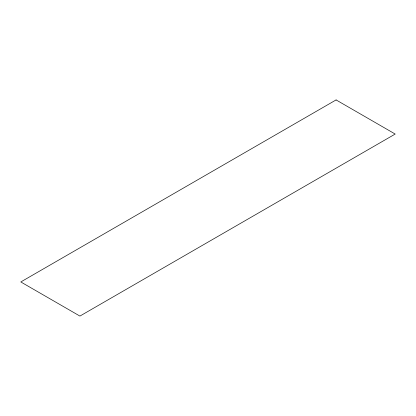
<?xml version="1.0" encoding="UTF-8"?>
<svg xmlns="http://www.w3.org/2000/svg" width="416" height="416" viewBox="0 0 416 416"><rect width="100%" height="100%" fill="white"/><g stroke="black" fill="none" stroke-linecap="round" stroke-linejoin="round"><path stroke-width="0.62" d="M336.086 99.923L20.8 281.949L79.914 316.077L395.2 134.051L336.086 99.923"/></g></svg>
